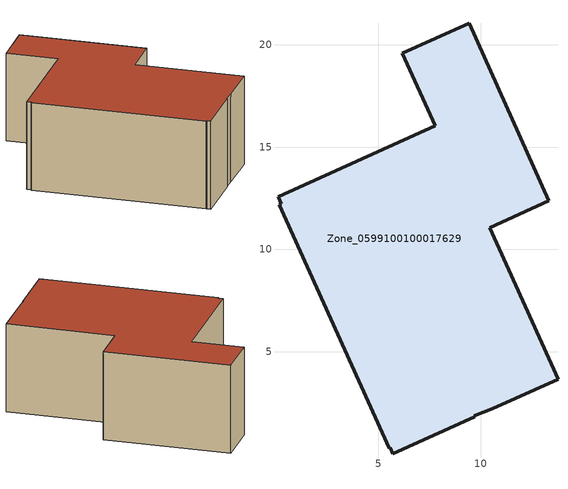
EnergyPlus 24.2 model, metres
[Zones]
Zone_0599100100017629
 floor ground (C_G): 0.25,12.23 0.09,12.57 7.77,16.04 6.17,19.59 9.43,21.05 13.33,12.38 10.45,11.07 13.78,3.66 10.57,2.22 9.69,1.88 9.71,1.83 5.71,0.02 5.58,0.3 5.53,0.28 0.16,12.18 z0
 wall outside (C_F): 13.33,12.38 9.43,21.05 6.17,19.59 7.77,16.04 0.09,12.57 0.25,12.23 0.16,12.18 5.53,0.28 5.58,0.3 5.71,0.02 9.71,1.83 9.69,1.88 10.57,2.22 13.78,3.66 10.45,11.07 13.33,12.38 z0:6.82
 roof outside (C_R): 0.09,12.57 0.25,12.23 0.16,12.18 5.53,0.28 5.58,0.3 5.71,0.02 9.71,1.83 9.69,1.88 10.57,2.22 13.78,3.66 10.45,11.07 13.33,12.38 9.43,21.05 6.17,19.59 7.77,16.04 z6.82
[BUILDING]
Pand.0599100100017629: North Axis=0; Terrain=City; Loads Convergence Tolerance Value=0.04; Temperature Convergence Tolerance Value=0.4; Solar Distribution=FullExterior; Maximum Number of Warmup Days=25; Minimum Number of Warmup Days=1
[Site:Location]
Rotterdam.The.Hague.AP_ZH_NLD Design_Conditions: Latitude=51.96; Longitude=4.45; Time Zone=1; Elevation=-4.5
[SITE:GROUNDTEMPERATURE:BUILDINGSURFACE]
18, 18, 18, 18, 18, 18, 18, 18, 18, 18, 18, 18
[MATERIAL] Thermal Absorptance=0.9; Solar Absorptance=0.7; Visible Absorptance=0.7
Name | Roughness | Thickness | Conductivity | Density | Specific Heat
G.D.2015-2018 | MediumSmooth | 0.15 | 0.0428571 | 540 | 1210
F.D.2015-2018 | Rough | 0.3 | 0.0666667 | 1920 | 840
R.D.2015-2018 | MediumRough | 0.2 | 0.0333333 | 1500 | 1000
[CONSTRUCTION]
C_G: G.D.2015-2018
C_F: F.D.2015-2018
C_R: R.D.2015-2018
[ZONE]
Zone_0599100100017629: Type=1; Multiplier=1; Ceiling Height=Autocalculate; Volume=Autocalculate; Floor Area=autocalculate; Part of Total Floor Area=Yes
[ZONEINFILTRATION:DESIGNFLOWRATE]
Infil_Zone_0599100100017629: Zone or ZoneList or Space or SpaceList=Zone_0599100100017629; Schedule=AlwaysOn; Design Flow Rate Calculation Method=Flow/Area; Flow Rate per Floor Area=0.0021; Constant Term Coefficient=1; Temperature Term Coefficient=0; Velocity Term Coefficient=0; Velocity Squared Term Coefficient=0
[HVACTEMPLATE:ZONE:IDEALLOADSAIRSYSTEM]
Zone_0599100100017629: Maximum Heating Supply Air Temperature=50; Minimum Cooling Supply Air Temperature=13; Maximum Heating Supply Air Humidity Ratio=0.0156; Minimum Cooling Supply Air Humidity Ratio=0.0077; Heating Limit=NoLimit; Cooling Limit=NoLimit; Dehumidification Control Type=ConstantSensibleHeatRatio; Cooling Sensible Heat Ratio=0.7; Dehumidification Setpoint=60; Humidification Control Type=None; Humidification Setpoint=30; Outdoor Air Method=None; Outdoor Air Flow Rate per Person=0.00944; Outdoor Air Flow Rate per Zone Floor Area=0; Outdoor Air Flow Rate per Zone=0; Demand Controlled Ventilation Type=None; Outdoor Air Economizer Type=NoEconomizer; Heat Recovery Type=None; Sensible Heat Recovery Effectiveness=0.7; Latent Heat Recovery Effectiveness=0.65
[ZONECONTROL:THERMOSTAT]
ThermostatControl_Zone_0599100100017629: Zone or ZoneList=Zone_0599100100017629; Control Type Schedule=DualSetpointControlType; Control 1=Thermostat_Zone_0599100100017629; Temperature Difference Between Cutout And Setpoint=0
[THERMOSTATSETPOINT:DUALSETPOINT]
Thermostat_Zone_0599100100017629: Heating Setpoint Temperature Schedule=HeatingSetpoint_Zone_0599100100017629; Cooling Setpoint Temperature Schedule=CoolingSetpoint_Zone_0599100100017629
[SCHEDULE:COMPACT]
HeatingSetpoint_Zone_0599100100017629: Through: 12/31, For: AllDays, Until: 24:00, 21
CoolingSetpoint_Zone_0599100100017629: Through: 12/31, For: AllDays, Until: 24:00, 24
DualSetpointControlType: Through: 12/31, For: AllDays, Until: 24:00, 4
AlwaysOn: Through: 12/31, For: AllDays, Until: 24:00, 1
